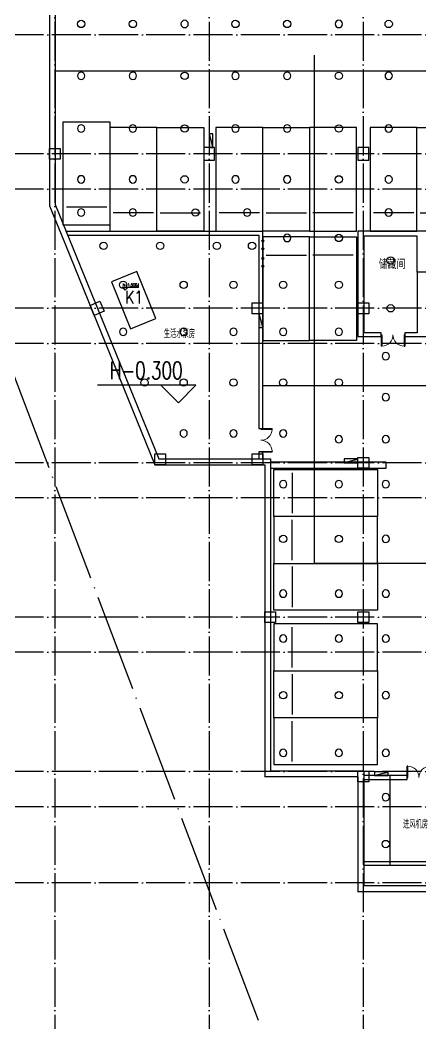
# Model space of a CAD drawing. Extents: x -23309 to 303886, y -33091 to 154511.
# Drawn here: x 27020 to 47552, y -7217 to 44150 of the extents above; entities that cross this region are included whole.
import ezdxf

# ---------------------------------------------------------------- set-up
doc = ezdxf.new("R2010")
doc.units = 0
doc.header["$LTSCALE"] = 1000
doc.header["$MEASUREMENT"] = 0
doc.linetypes.add('CONTINOUS', pattern=[0])
doc.linetypes.add('DOTE', pattern=[2.42, 2, -0.2, 0.02, -0.2])
for name, color, linetype in [('COLUMN', 9, 'Continuous'), ('DIM_ELEV', 3, 'Continuous'), ('DOTE', 1, 'Continuous'), ('EQUIP_喷淋', 7, 'Continuous'), ('EQUIP_消火栓', 1, 'Continuous'), ('NT-PY', 1, 'Continuous'), ('NT-加压送风', 6, 'Continuous'), ('Pipe-中', 3, 'Continuous'), ('Pipe-高', 91, 'Continuous'), ('PUB_TEXT', 210, 'Continuous'), ('WALL', 9, 'Continuous'), ('WINDOW', 4, 'Continuous'), ('下喷', 7, 'Continuous'), ('挡土墙', 4, 'Continuous'), ('普通机动车位', 135, 'Continuous'), ('机动车位车档', 201, 'Continuous'), ('用地红线', 1, 'Continuous'), ('车行线', 2, 'Continuous'), ('防火分区', 7, 'Continuous'), ('集水坑', 42, 'CONTINOUS')]:
    doc.layers.add(name, color=color, linetype=linetype)
doc.styles.add('_HZTXT', font='simplex.shx', dxfattribs={"width": 0.8, "bigfont": 'HZTXT.shx'})
doc.styles.add('_TCH_DIM', font='SIMPLEX', dxfattribs={"bigfont": 'GBCBIG'})
doc.styles.add('HNSJY', font='simplex.shx', dxfattribs={"width": 0.8, "bigfont": 'gbcbig.shx'})
doc.styles.get("Standard").update_dxf_attribs({"font": 'gbenor.shx', "bigfont": 'gbcbig.shx'})

# ---------------------------------------------------------------- blocks, each defined once
blk = doc.blocks.new('$DorLib2D$00000002')
for p, q in [((-0.5, 0), (-0.5, 0.4875)), ((-0.475, 0.4875), (-0.5, 0.4875)), ((-0.475, 0), (-0.475, 0.4875)), ((0.475, 0), (0.475, 0.4875)), ((0.475, 0.4875), (0.5, 0.4875)), ((0.5, 0), (0.5, 0.4875)), ((-0.5, 0), (-0.475, 0)), ((0.5, 0), (0.475, 0))]:
    blk.add_line(p, q)
at = {"lineweight": 13}
for centre, start, end in [((-0.4875, 0), 0, 88.53072), ((0.4875, 0), 91.46928, 180)]:
    blk.add_arc(centre, 0.4875, start, end, dxfattribs=at)
blk = doc.blocks.new('VAEGFHGFD')
at = {"layer": '车行线'}
for p, q in [((252494, 151085), (327469, 151096)), ((263119, 134985), (327469, 134985))]:
    blk.add_line(p, q, dxfattribs=at)
blk = doc.blocks.new('hdfjfkjlkjlgh')
at = {"layer": '普通机动车位'}
blk.add_lwpolyline([(22002093, -3456003), (22004493, -3456003), (22004493, -3461303), (22002093, -3461303)], close=True, dxfattribs=at)
at = {"layer": '机动车位车档'}
blk.add_line((22004326, -3456940), (22002260, -3456940), dxfattribs=at)
blk = doc.blocks.new('第三防火分区')
at = {"layer": '防火分区', "const_width": 50}
blk.add_lwpolyline([(32427714, -2974967), (32423914, -2974967), (32423914, -2971567), (32420415, -2971567), (32420415, -2966767), (32405815, -2966767), (32405815, -2970816), (32403714, -2970816), (32403714, -2971567), (32393415, -2971567), (32393414, -2974167), (32391715, -2974167), (32391715, -2977406), (32384897, -2977406), (32384897, -2971531), (32380121, -2971531), (32380121, -2955556), (32374498, -2955556), (32369097, -2942303), (32369097, -2926980)], dxfattribs=at)
blk = doc.blocks.new('$TwtSys$00000125')
blk.add_circle((0, 0, 0), 1)
blk = doc.blocks.new('$TwtSys$00000434')
for p, q in [((-0.5, 0.5), (-0.5, -0.5)), ((-0.5, -0.5), (0.5, 0.5)), ((0.5, 0.5), (-0.5, 0.5)), ((0.5, -0.5), (0.5, 0.5)), ((-0.5, -0.5), (0.5, -0.5))]:
    blk.add_line(p, q)
blk.add_solid([(0.5, -0.5), (0.5, 0.5), (-0.5, -0.5)])

msp = doc.modelspace()

# ---------------------------------------------------------------- linework, layer by layer
at = {"layer": 'COLUMN', "color": 3, "ltscale": 5}
for points in [[(28524.9, 37575), (29074.9, 37575), (29074.9, 37025), (28524.9, 37025)], [(36425, 36975.2), (36975, 36975.2), (36975, 37625.2), (36425, 37625.2)], [(44325, 36975.2), (44875, 36975.2), (44875, 37625.2), (44325, 37625.2)], [(30604.3, 29550.9), (31113.6, 29758.4), (31321.2, 29249.1), (30811.9, 29041.5)], [(38900, 29675.2), (39450, 29675.2), (39450, 29125.2), (38900, 29125.2)], [(44325, 29675.4), (44875, 29675.4), (44875, 29125.4), (44325, 29125.4)], [(33926.3, 21950), (34476.3, 21950), (34476.3, 21400), (33926.3, 21400)], [(38900, 21950), (39450, 21950), (39450, 21400), (38900, 21400)], [(44325, 21775), (44875, 21775), (44875, 21225), (44325, 21225)], [(39550, 13875), (40100, 13875), (40100, 13325), (39550, 13325)], [(44325, 13875), (44875, 13875), (44875, 13325), (44325, 13325)], [(44325, 5725), (44875, 5725), (44875, 5175), (44325, 5175)]]:
    msp.add_lwpolyline(points, close=True, dxfattribs=at)
at = {"layer": 'DIM_ELEV'}
for p, q in [((32406.6, 30327.6), (32256.6, 30477.6)), ((32256.6, 30477.6), (33096.6, 30477.6)), ((32406.6, 30327.6), (32556.6, 30477.6)), ((36028, 25460.7), (30988, 25460.7)), ((35128, 24560.7), (34228, 25460.7)), ((35128, 24560.7), (36028, 25460.7))]:
    msp.add_line(p, q, dxfattribs=at)
at = {"layer": 'DOTE', "linetype": 'DOTE'}
for p, q in [((28800, 136025.4), (28800, -12369.1)), ((36700, 136025.4), (36700, -12369.1)), ((44600, 136025.4), (44600, -12369.1)), ((267803.3, 43400), (-4883.6, 43400)), ((267803.3, 37300), (-4883.6, 37300)), ((267803.3, 35500), (-4883.6, 35500)), ((267803.3, 29400), (-4883.6, 29400)), ((267803.3, 27600), (-4883.6, 27600)), ((267803.3, 21500), (-4883.6, 21500)), ((267803.3, 19700), (-4883.6, 19700)), ((267803.3, 13600), (-4883.6, 13600)), ((267803.3, 11800), (-4883.6, 11800)), ((267803.3, 5700), (-4883.6, 5700)), ((267803.3, 3900), (-4883.6, 3900)), ((267803.3, 0), (-4883.6, 0))]:
    msp.add_line(p, q, dxfattribs=at)
at = {"layer": 'NT-PY', "ltscale": 2}
msp.add_lwpolyline([(58825, 29649.6), (62225.1, 29649.6), (62225.1, 24749.5), (57044.4, 24749.5), (57044.4, 17649.7), (57044.4, 16349.7), (43110, 16349.7), (42100, 16349.5), (42100, 42349.5)], dxfattribs=at)
at = {"layer": 'NT-加压送风', "ltscale": 2}
msp.add_lwpolyline([(45974.7, 899.5), (45974.7, 5488.5)], dxfattribs=at)
at = {"layer": 'Pipe-中'}
for centre in [(39450, 32850.2), (39450, 32450.2)]:
    msp.add_circle(centre, 50, dxfattribs=at)
at = {"layer": 'Pipe-高'}
for centre in [(39450, 31954.3), (39450, 31554.3)]:
    msp.add_circle(centre, 50, dxfattribs=at)
at = {"layer": 'WALL'}
for p, q in [((29379.8, 33350.2), (39450, 33350.2)), ((29461.3, 33150.2), (39250, 33150.2)), ((39250, 33150.2), (39250, 23250)), ((39450, 23250), (39450, 33350.2)), ((47466.8, 33350.2), (44325, 33350.2)), ((44325, 33350.2), (44325, 27950.2)), ((47366.8, 33100.2), (44625, 33100.2)), ((44625, 33100.2), (44625, 28150.2)), ((47366.8, 31249.9), (47366.8, 33100.2)), ((49917.5, 33350.2), (47466.8, 33350.2)), ((49917.5, 31249.9), (47366.8, 31249.9)), ((47366.8, 31249.9), (47366.8, 28150.2)), ((44325, 27950.2), (45520.9, 27950.2)), ((45520.9, 28150.2), (44625, 28150.2)), ((45520.9, 27950.2), (45520.9, 28150.2)), ((47366.8, 28150.2), (46720.9, 28150.2)), ((46720.9, 28150.2), (46720.9, 27950.2)), ((46720.9, 27950.2), (47466.8, 27950.2)), ((47466.8, 27950.2), (48142.1, 27950.2)), ((39250, 23250), (39450, 23250)), ((39450, 22050), (39250, 22050)), ((39250, 22050), (39250, 21700)), ((39450, 21700), (39450, 22050)), ((45775, 21525), (39850, 21525)), ((39850, 21525), (39850, 21225)), ((39850, 21225), (45775, 21225)), ((45775, 21225), (45775, 21525)), ((46849.6, 5489), (44625, 5489)), ((44625, 5289), (46849.6, 5289)), ((46849.6, 5289), (46849.6, 5489)), ((44625, 1100), (50044.1, 1100)), ((44625, 900), (50244.1, 900))]:
    msp.add_line(p, q, dxfattribs=at)
for points in [[(29461.3, 33150.2), (29379.8, 33350.2)], [(39250, 21700), (39450, 21700)], [(44625, 5489), (44625, 5289)], [(44625, 900), (44625, 1100)]]:
    msp.add_lwpolyline(points, dxfattribs=at)
at = {"layer": '挡土墙'}
for p, q in [((28525, 50175.4), (28525, 34652.6)), ((28825, 49875.4), (28825, 34711.4)), ((28525, 34652.6), (29119.7, 33193.6)), ((28825, 34711.4), (34128, 21700)), ((29119.7, 33193.6), (33926.3, 21400)), ((34128, 21700), (39850, 21700)), ((39850, 21700), (39850, 5725)), ((33926.3, 21400), (39550, 21400)), ((39550, 21400), (39550, 5425)), ((44625, 5725), (39850, 5725)), ((44625, 5725), (44625, -150)), ((44325, 5425), (39550, 5425)), ((44325, 5425), (44325, -450)), ((51042.5, -450), (44325, -450)), ((51042.5, -150), (44625, -150))]:
    msp.add_line(p, q, dxfattribs=at)
at = {"layer": '用地红线', "linetype": 'DOTE', "ltscale": 2.5}
msp.add_lwpolyline([(111284.2, 154511.4), (122259.3, 54391.7), (256468.7, 73223.2), (270117.4, -24011.1), (45671.3, -24011), (21595.5, 39449.2), (16162.1, 38615.9), (-17395.7, 139562.7)], close=True, dxfattribs=at)
at = {"layer": '集水坑'}
msp.add_lwpolyline([(33000.6, 31288.9), (31704.1, 30760.5), (32685.4, 28352.8), (33981.9, 28881.2)], close=True, dxfattribs=at)

# ---------------------------------------------------------------- block references
at = {"layer": 'EQUIP_喷淋', "xscale": 187.5, "yscale": 187.5, "zscale": 187.5}
for p in [(32800.3, 43950), (40700.3, 43950), (35450.2, 41300), (43350.1, 41300), (36000, 34300), (43350, 33000), (31300, 32600), (34200, 32600), (37100, 32600), (38900, 32600), (46000, 31850.2), (35400, 30600), (46000, 29400.2), (33400, 25600.2), (35400, 25600.2), (37950, 25600.2), (40500.1, 25600.2), (43350, 25600.2), (40500.1, 17600.2), (43350, 17600.2), (40500.1, 9600.2), (43350, 9600.2), (45750, 1989)]:
    msp.add_blockref('$TwtSys$00000125', p, dxfattribs=at)
at = {"layer": 'EQUIP_喷淋', "xscale": -187.5, "yscale": 187.5, "zscale": 187.5}
for p, rotation in [((30150.3, 41300), 179.9999999998358), ((32800.3, 41300), 179.9999999998358), ((38050.3, 41300), 179.9999999998358), ((40700.3, 41300), 179.9999999998358), ((45900.2, 41300), 179.9999999998358), ((32800.2, 38600), 179.9999999998358), ((40700.1, 38600), 179.9999999998358), ((32800.2, 36000), 179.9999999998358), ((40700.1, 36000), 179.9999999998358), ((30150.2, 34300), 179.9999999998358), ((32800.2, 34300), 179.9999999998358), ((38650.1, 34300), 179.9999999998358), ((45900, 34300), 179.9999999998358), ((40700.1, 33000), 179.9999999998358), ((35400, 28200), 179.9999999991954), ((45750, 24850.2), 179.9999999998358), ((45750, 17600.2), 179.9999999998358), ((45750, 9600.2), 179.9999999998358)]:
    msp.add_blockref('$TwtSys$00000125', p, dxfattribs=dict(at, rotation=rotation))
at = {"layer": 'EQUIP_消火栓', "xscale": 700, "yscale": 200, "zscale": 700, "rotation": 270}
for p in [(36800, 37975.2), (39350, 28775.2)]:
    msp.add_blockref('$TwtSys$00000434', p, dxfattribs=at)
at = {"layer": 'EQUIP_消火栓', "xscale": 700, "yscale": 200, "zscale": 700}
for p in [(43975, 21600), (45525, 5589)]:
    msp.add_blockref('$TwtSys$00000434', p, dxfattribs=at)
at = {"layer": 'WINDOW', "yscale": 1200}
for p, xscale, zscale, rotation in [((46120.9, 28050.2), -1200, -1200, 180), ((39350, 22650), 1200, 1200, 270)]:
    msp.add_blockref('$DorLib2D$00000002', p, dxfattribs=dict(at, xscale=xscale, zscale=zscale, rotation=rotation))
at = {"layer": 'WINDOW', "xscale": -1200, "yscale": 1200, "zscale": 1200}
msp.add_blockref('$DorLib2D$00000002', (47449.6, 5389), dxfattribs=at)
at = {"layer": '下喷', "xscale": 187.5, "zscale": 187.5}
for p, yscale in [((30150.3, 43950), 187.5), ((35450.2, 43950), -187.5), ((38050.3, 43950), 187.5), ((43350.1, 43950), -187.5), ((45900.2, 43950), 187.5), ((35450.2, 38600), 187.5), ((43350.1, 38600), 187.5), ((35450.2, 36000), 187.5), ((43350.1, 36000), 187.5), ((32300, 30600), 187.5), ((37950, 30600), 187.5), ((40500.1, 30600), 187.5), ((43350.1, 30600), 187.5)]:
    msp.add_blockref('$TwtSys$00000125', p, dxfattribs=dict(at, yscale=yscale))
at = {"layer": '下喷', "xscale": 187.5, "yscale": -187.5, "zscale": 187.5}
for p, rotation in [((30150.2, 38600), 359.9999999998358), ((38050.1, 38600), 359.9999999998358), ((45900, 38600), 359.9999999998358), ((30150.2, 36000), 359.9999999998358), ((38050.1, 36000), 359.9999999998358), ((45900, 36000), 359.9999999998358), ((32300, 28200), 359.9999999990312), ((37950, 28200), 359.9999999990312), ((40500.1, 28200), 359.9999999990312), ((43350.1, 28200), 359.9999999990312), ((45750, 26950.2), 359.9999999998358), ((35400, 23000.2), 359.9999999990312), ((37950, 23000.2), 359.9999999990312), ((40500.1, 23000.2), 359.9999999990312), ((43350.1, 22700.2), 359.9999999990312), ((45750, 22700.2), 359.9999999998358), ((40500.1, 20400), 359.9999999990312), ((43350.1, 20400), 359.9999999990312), ((45750, 20400), 359.9999999998358), ((40500.1, 14800), 359.9999999990312), ((43350.1, 14800), 359.9999999990312), ((45750, 14800), 359.9999999998358), ((40500.1, 12500), 359.9999999990312), ((43350.1, 12500), 359.9999999990312), ((45750, 12500), 359.9999999998358), ((40500.1, 6650), 359.9999999990312), ((43350.1, 6650), 359.9999999990312), ((45750, 6650), 359.9999999998358), ((45750, 4389), 359.9999999998358)]:
    msp.add_blockref('$TwtSys$00000125', p, dxfattribs=dict(at, rotation=rotation))
at = {"layer": '普通机动车位'}
for p, rotation in [((22033717.9, -3422352.6), 180), ((22038517.9, -3422652.6), 180), ((22043942.9, -3422652.8), 180), ((22051842.9, -3422652.8), 180), ((-3415978, -21983342.9), 90), ((-3415978, -21988142.9), 90), ((-3415978, -21993642.9), 90)]:
    msp.add_blockref('hdfjfkjlkjlgh', p, dxfattribs=dict(at, rotation=rotation))
at = {"layer": '普通机动车位', "xscale": -1}
for p, rotation in [((-21970467.9, -3422652.6), 180), ((-21965042.9, -3422652.8), 180), ((-21960242.9, -3422652.8), 180), ((-21957142.9, -3422652.8), 180), ((-3415978, 22020842.9), 90), ((-3415978, 22015342.9), 90), ((-3415978, 22010542.9), 90)]:
    msp.add_blockref('hdfjfkjlkjlgh', p, dxfattribs=dict(at, rotation=rotation))
msp.add_blockref('hdfjfkjlkjlgh', (22043942.9, 3489053.2), dxfattribs=at)
at = {"layer": '普通机动车位'}
msp.add_blockref('hdfjfkjlkjlgh', (-21960242.9, 3489053.2), dxfattribs=at)
at = {"layer": '车行线'}
msp.add_blockref('VAEGFHGFD', (-223668.5, -109529.6), dxfattribs=at)
at = {"layer": '防火分区'}
msp.add_blockref('第三防火分区', (-32340571.5, 2976955.7), dxfattribs=at)

# ---------------------------------------------------------------- texts
at = {"layer": 'PUB_TEXT'}
msp.add_text('储藏间', height=455.74, rotation=0.00007, dxfattribs=at).set_placement((45387.1, 31414.7, 0))
at = {"layer": 'PUB_TEXT', "color": 0, "style": '_TCH_DIM', "width": 0.705882}
for s, height, p in [('h-1.500J', 148.75, (32279.6, 30530.1)), ('H-0.300', 892.5, (31619.3, 25775.7))]:
    msp.add_text(s, height=height, dxfattribs=at).set_placement(p)
at = {"layer": 'PUB_TEXT', "style": 'HNSJY', "width": 0.8}
for s, p in [('生活水泵房', (34382.6, 27881)), ('进风机房', (46634.9, 2786.4))]:
    msp.add_text(s, height=400, rotation=0.00901, dxfattribs=at).set_placement(p)
at = {"layer": '集水坑', "color": 2, "style": '_HZTXT', "width": 0.8}
msp.add_text('K1', height=648, dxfattribs=at).set_placement((32405.7, 29643.5))

doc.saveas('drawing.dxf')
